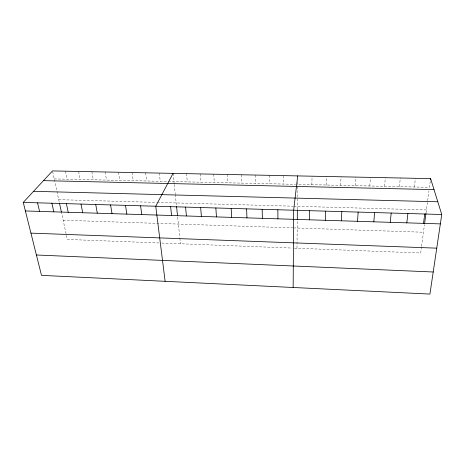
<?xml version="1.0" encoding="UTF-8"?>
<svg xmlns="http://www.w3.org/2000/svg" width="465" height="465" viewBox="0 0 465 465"><rect width="100%" height="100%" fill="white"/><g stroke="black" fill="none" stroke-linecap="round" stroke-linejoin="round"><path stroke-width="0.35" stroke-dasharray="2.33 1.74" d="M296.984 248.246L297.269 220.154M297.379 209.07L297.495 197.637M297.501 196.916L297.647 182.257M311.858 184.692L312.056 176.206M326.192 185.012L326.506 176.497M340.624 185.337L341.054 176.793M355.161 185.663L355.708 177.089M369.803 185.994L370.471 177.392M384.555 186.326L385.34 177.694M399.412 186.657L400.319 177.996M414.373 186.994L415.408 178.304M421.511 246.828L420.686 252.995L292.787 248.089M421.598 246.148L424.469 224.653M426.056 212.749L428.968 190.9M430.247 181.298L429.445 187.331L297.629 184.373M54.231 178.909L295.507 184.326M58.706 199.665L156.455 202.391M157.158 202.415L293.252 206.21M293.944 206.233L426.428 209.93M63.147 220.23L292.909 227.885M293.624 227.908L423.458 232.238M159.013 242.951L67.297 239.434L61.537 212.761M161.861 243.061L292.09 248.06M52.65 171.591L59.305 202.432M65.53 171.19L67.163 179.199M78.649 171.457L80.189 179.49M91.855 171.725L93.302 179.786M105.154 171.998L106.508 180.083M118.546 172.271L119.807 180.379M132.037 172.544L133.199 180.682M145.621 172.817L146.684 180.984M159.297 173.096L160.262 181.292M173.073 173.375L174.166 183.751M174.241 184.471L175.218 193.789M175.293 194.492L176.479 205.792M177.665 217.097L179.81 237.505M179.885 238.202L180.467 243.776M186.541 173.648L187.302 181.896M200.095 173.927L200.758 182.199M213.749 174.206L214.313 182.501M227.501 174.485L227.955 182.809M241.347 174.764L241.695 183.117M255.285 175.049L255.535 183.431M269.328 175.334L269.468 183.739M283.47 175.625L283.499 184.059"/><path stroke-width="0.7" d="M293.153 287.48L293.653 210.221L297.71 175.91M297.275 219.439L297.373 209.756M309.388 219.811L309.585 210.68M325.308 220.305L325.645 211.145M341.351 220.805L341.833 211.61M357.521 221.311L358.149 212.087M373.825 221.817L374.604 212.557M390.257 222.328L391.187 213.04M406.823 222.845L407.904 213.522M423.516 223.369L424.754 214.01M424.65 223.27L425.963 213.452M430.427 179.955L430.607 178.612L52.504 170.922L23.25 202.403L41.495 275.356L429.922 294.078L441.75 214.499L430.607 178.612M173.073 173.375L155.752 206.233L165.121 281.313M43.477 180.635L434.019 189.61M33.556 191.313L437.798 201.775M23.25 202.403L441.75 214.499M25.389 210.953L440.355 223.892M30.934 233.122L436.745 248.159M36.404 254.994L433.2 271.996M37.52 202.816L39.554 211.395M51.906 203.228L53.824 211.837M59.456 203.124L61.392 212.081M66.396 203.647L68.204 212.29M81.003 204.071L82.7 212.738M95.72 204.495L97.301 213.197M110.554 204.926L112.019 213.656M125.498 205.356L126.846 214.115M140.564 205.792L141.79 214.58M170.603 206.663L171.585 215.51M176.555 206.501L177.52 215.702M185.57 207.094L186.424 215.975M200.653 207.53L201.386 216.44M215.853 207.971L216.458 216.911M231.169 208.413L231.646 217.382M246.607 208.861L246.956 217.864M262.167 209.308L262.382 218.341M277.849 209.762L277.925 218.829"/></g></svg>
